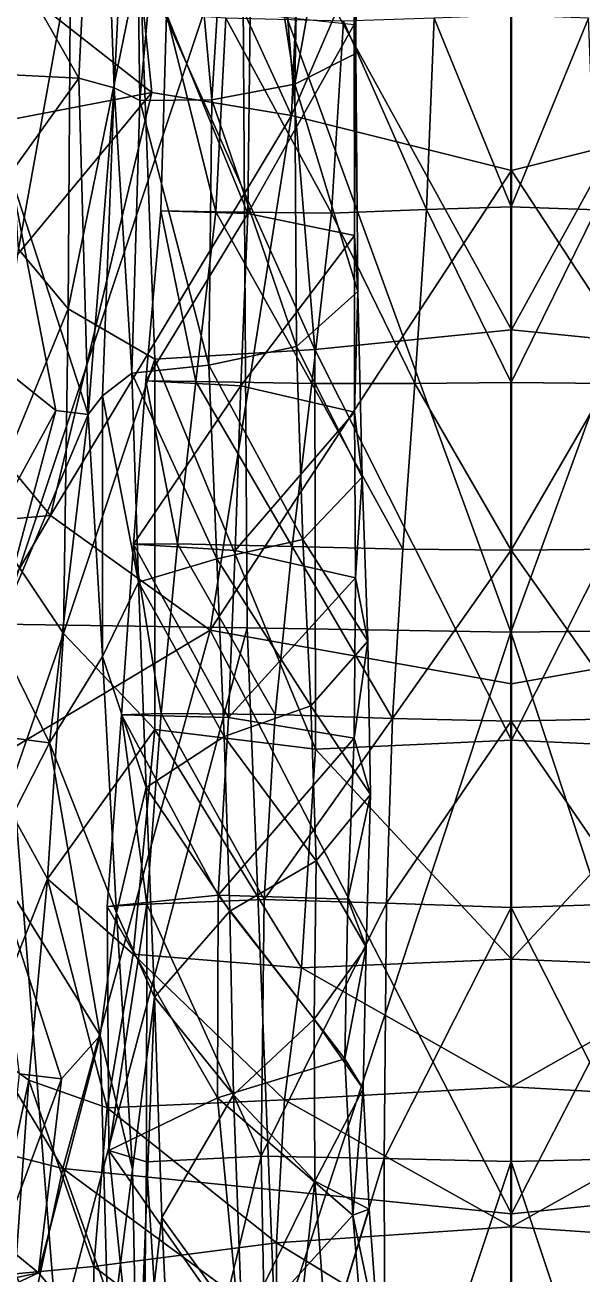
# Model space of a CAD drawing. Extents: x -76 to 76, y -20 to 79.
# Drawn here: x -0.437 to 0.065, y -16.756 to -15.632 of the extents above; entities that cross this region are included whole.
import ezdxf

# ---------------------------------------------------------------- set-up
doc = ezdxf.new("R2010")
doc.units = 0

msp = doc.modelspace()

# ---------------------------------------------------------------- linework, layer by layer
for points in [[(-0.1968, -15.7133, 27.7739), (-0.1775, -15.2538, 27.8913), (-0.3559, -15.3668, 27.8033)], [(0.0011, -15.255, 27.9533), (-0.1775, -15.2538, 27.8913), (-0.1968, -15.7133, 27.7739)], [(0.0011, -15.7627, 27.8008), (0.0011, -15.255, 27.9533), (-0.1968, -15.7133, 27.7739)], [(0.1989, -15.7133, 27.7739), (0.1797, -15.2538, 27.8913), (0.0011, -15.255, 27.9533)], [(0.0011, -15.7627, 27.8008), (0.1989, -15.7133, 27.7739), (0.0011, -15.255, 27.9533)], [(-0.4518, -15.5681, 25.7952), (-0.3885, -15.6797, 25.7926), (-0.3704, -15.3119, 25.7321)], [(-0.3704, -15.3119, 25.7321), (-0.3885, -15.6797, 25.7926), (-0.3567, -15.6884, 25.6629)], [(-0.3387, -15.3291, 25.6219), (-0.3704, -15.3119, 25.7321), (-0.3567, -15.6884, 25.6629)], [(-0.3387, -15.3291, 25.6219), (-0.3567, -15.6884, 25.6629), (-0.3334, -15.6999, 25.5526)], [(-0.3011, -15.3428, 25.4963), (-0.3387, -15.3291, 25.6219), (-0.3334, -15.6999, 25.5526)], [(-0.3011, -15.3428, 25.4963), (-0.3334, -15.6999, 25.5526), (-0.2688, -15.6991, 25.4878)], [(-0.2464, -15.3448, 25.416), (-0.3011, -15.3428, 25.4963), (-0.2688, -15.6991, 25.4878)], [(-0.2464, -15.3448, 25.416), (-0.2688, -15.6991, 25.4878), (-0.1938, -15.6852, 25.4817)], [(-0.1876, -15.3489, 25.4029), (-0.2464, -15.3448, 25.416), (-0.1938, -15.6852, 25.4817)], [(-0.1374, -15.3686, 25.4785), (-0.1876, -15.3489, 25.4029), (-0.1938, -15.6852, 25.4817)], [(-0.3227, -15.6925, 27.7003), (-0.3559, -15.3668, 27.8033), (-0.5164, -15.541, 27.7118)], [(-0.3227, -15.6925, 27.7003), (-0.1968, -15.7133, 27.7739), (-0.3559, -15.3668, 27.8033)], [(-0.1389, -15.6576, 25.5473), (-0.1374, -15.3686, 25.4785), (-0.1938, -15.6852, 25.4817)], [(-0.1374, -15.3686, 25.4785), (-0.1389, -15.6576, 25.5473), (-0.1407, -15.3899, 25.6113)], [(-0.2085, -15.5249, 26.7486), (0.001, -15.3773, 26.85), (0.0011, -15.9061, 26.748)], [(0.0011, -15.9061, 26.748), (0.001, -15.3773, 26.85), (0.2106, -15.5249, 26.7486)], [(-0.4587, -16.1709, 24.8196), (-0.516, -15.3927, 24.7628), (-0.241, -15.5154, 24.6576)], [(-0.1389, -15.6576, 25.5473), (-0.1404, -15.6314, 25.6603), (-0.1407, -15.3899, 25.6113)], [(-0.2367, -16.1743, 24.7175), (-0.4587, -16.1709, 24.8196), (-0.241, -15.5154, 24.6576)], [(-0.2367, -16.1743, 24.7175), (-0.241, -15.5154, 24.6576), (0.0007, -16.1783, 24.6608)], [(-0.241, -15.5154, 24.6576), (0.0007, -15.5159, 24.6113), (0.0007, -16.1783, 24.6608)], [(0.2381, -16.1756, 24.7183), (0.0007, -16.1783, 24.6608), (0.2424, -15.5151, 24.6559)], [(0.0007, -16.1783, 24.6608), (0.0007, -15.5159, 24.6113), (0.2424, -15.5151, 24.6559)], [(-0.2085, -15.5249, 26.7486), (-0.176, -15.9238, 26.705), (-0.3336, -15.5723, 26.6078)], [(-0.176, -15.9238, 26.705), (-0.2085, -15.5249, 26.7486), (0.0011, -15.9061, 26.748)], [(0.1782, -15.9238, 26.705), (0.0011, -15.9061, 26.748), (0.2106, -15.5249, 26.7486)], [(-0.5481, -15.7359, 27.6225), (-0.3227, -15.6925, 27.7003), (-0.5164, -15.541, 27.7118)], [(-0.599, -15.6693, 25.7839), (-0.3885, -15.6797, 25.7926), (-0.4518, -15.5681, 25.7952)], [(-0.4426, -15.8335, 26.1668), (-0.4598, -15.5668, 26.1327), (-0.3958, -15.5744, 26.3853)], [(-0.3979, -15.8873, 26.3578), (-0.4426, -15.8335, 26.1668), (-0.3958, -15.5744, 26.3853)], [(-0.3979, -15.8873, 26.3578), (-0.3958, -15.5744, 26.3853), (-0.3336, -15.5723, 26.6078)], [(-0.3201, -15.9326, 26.5754), (-0.3979, -15.8873, 26.3578), (-0.3336, -15.5723, 26.6078)], [(-0.176, -15.9238, 26.705), (-0.3201, -15.9326, 26.5754), (-0.3336, -15.5723, 26.6078)], [(-0.2362, -15.8014, 25.8016), (-0.3146, -15.7992, 25.9219), (-0.3096, -15.622, 25.9208)], [(-0.3146, -15.7992, 25.9219), (-0.2651, -15.8001, 25.9874), (-0.3096, -15.622, 25.9208)], [(-0.2341, -15.6215, 25.7951), (-0.2362, -15.8014, 25.8016), (-0.3096, -15.622, 25.9208)], [(-0.2651, -15.8001, 25.9874), (-0.2561, -15.6256, 25.992), (-0.3096, -15.622, 25.9208)], [(-0.2362, -15.8014, 25.8016), (-0.2341, -15.6215, 25.7951), (-0.1404, -15.6314, 25.6603)], [(-0.2651, -15.8001, 25.9874), (-0.1609, -15.8011, 26.0026), (-0.2561, -15.6256, 25.992)], [(-0.1609, -15.8011, 26.0026), (-0.1502, -15.6285, 26.0118), (-0.2561, -15.6256, 25.992)], [(-0.1403, -15.8212, 25.6697), (-0.2362, -15.8014, 25.8016), (-0.1404, -15.6314, 25.6603)], [(-0.1609, -15.8011, 26.0026), (-0.0753, -15.798, 25.9656), (-0.1502, -15.6285, 26.0118)], [(-0.0753, -15.798, 25.9656), (-0.0685, -15.6258, 25.9756), (-0.1502, -15.6285, 26.0118)], [(-0.1403, -15.8212, 25.6697), (-0.1404, -15.6314, 25.6603), (-0.1389, -15.6576, 25.5473)], [(-0.0753, -15.798, 25.9656), (0.001, -15.7955, 25.9339), (-0.0685, -15.6258, 25.9756)], [(0.001, -15.7955, 25.9339), (0.001, -15.623, 25.9433), (-0.0685, -15.6258, 25.9756)], [(0.0706, -15.6258, 25.9759), (0.001, -15.623, 25.9433), (0.001, -15.7955, 25.9339)], [(0.0774, -15.7981, 25.9659), (0.0706, -15.6258, 25.9759), (0.001, -15.7955, 25.9339)], [(-0.1372, -15.8717, 25.5607), (-0.1389, -15.6576, 25.5473), (-0.1938, -15.6852, 25.4817)], [(-0.1372, -15.8717, 25.5607), (-0.1403, -15.8212, 25.6697), (-0.1389, -15.6576, 25.5473)], [(-0.4502, -15.7657, 25.7916), (-0.3885, -15.6797, 25.7926), (-0.599, -15.6693, 25.7839)], [(-0.3799, -15.9823, 25.7345), (-0.3885, -15.6797, 25.7926), (-0.4502, -15.7657, 25.7916)], [(-0.3567, -15.6884, 25.6629), (-0.3885, -15.6797, 25.7926), (-0.3799, -15.9823, 25.7345)], [(-0.367, -15.9656, 25.6508), (-0.3567, -15.6884, 25.6629), (-0.3799, -15.9823, 25.7345)], [(-0.367, -15.9656, 25.6508), (-0.3407, -15.9452, 25.556), (-0.3567, -15.6884, 25.6629)], [(-0.3407, -15.9452, 25.556), (-0.3334, -15.6999, 25.5526), (-0.3567, -15.6884, 25.6629)], [(-0.1924, -15.9211, 25.4968), (-0.1938, -15.6852, 25.4817), (-0.2688, -15.6991, 25.4878)], [(-0.1924, -15.9211, 25.4968), (-0.1372, -15.8717, 25.5607), (-0.1938, -15.6852, 25.4817)], [(-0.3227, -15.6925, 27.7003), (-0.5481, -15.7359, 27.6225), (-0.5267, -15.9384, 27.5619)], [(-0.4138, -16.0731, 27.5534), (-0.3227, -15.6925, 27.7003), (-0.5267, -15.9384, 27.5619)], [(-0.3227, -15.6925, 27.7003), (-0.4138, -16.0731, 27.5534), (-0.1968, -15.7133, 27.7739)], [(-0.3407, -15.9452, 25.556), (-0.2713, -15.938, 25.4999), (-0.3334, -15.6999, 25.5526)], [(-0.2713, -15.938, 25.4999), (-0.2688, -15.6991, 25.4878), (-0.3334, -15.6999, 25.5526)], [(-0.2713, -15.938, 25.4999), (-0.1924, -15.9211, 25.4968), (-0.2688, -15.6991, 25.4878)], [(-0.4138, -16.0731, 27.5534), (-0.2703, -16.1765, 27.5872), (-0.1968, -15.7133, 27.7739)], [(0.0011, -15.7627, 27.8008), (-0.1968, -15.7133, 27.7739), (-0.2703, -16.1765, 27.5872)], [(0.1989, -15.7133, 27.7739), (0.0011, -15.7627, 27.8008), (0.2725, -16.1765, 27.5872)], [(-0.409, -15.9786, 25.7571), (-0.3799, -15.9823, 25.7345), (-0.4502, -15.7657, 25.7916)], [(-0.409, -15.9786, 25.7571), (-0.4502, -15.7657, 25.7916), (-0.4453, -15.9495, 25.732)], [(0.0011, -16.2248, 27.6582), (0.0011, -15.7627, 27.8008), (-0.2703, -16.1765, 27.5872)], [(0.0011, -15.7627, 27.8008), (0.0011, -16.2248, 27.6582), (0.2725, -16.1765, 27.5872)], [(-0.3146, -15.7992, 25.9219), (-0.2362, -15.8014, 25.8016), (-0.328, -15.952, 25.9193)], [(-0.3146, -15.7992, 25.9219), (-0.328, -15.952, 25.9193), (-0.283, -15.9525, 25.9828)], [(-0.2362, -15.8014, 25.8016), (-0.2427, -15.9566, 25.8005), (-0.328, -15.952, 25.9193)], [(-0.2651, -15.8001, 25.9874), (-0.3146, -15.7992, 25.9219), (-0.283, -15.9525, 25.9828)], [(-0.2651, -15.8001, 25.9874), (-0.283, -15.9525, 25.9828), (-0.1787, -15.9545, 25.9938)], [(-0.1609, -15.8011, 26.0026), (-0.2651, -15.8001, 25.9874), (-0.1787, -15.9545, 25.9938)], [(-0.2362, -15.8014, 25.8016), (-0.1403, -15.8212, 25.6697), (-0.2427, -15.9566, 25.8005)], [(-0.1609, -15.8011, 26.0026), (-0.1787, -15.9545, 25.9938), (-0.0859, -15.9543, 25.9548)], [(-0.0753, -15.798, 25.9656), (-0.1609, -15.8011, 26.0026), (-0.0859, -15.9543, 25.9548)], [(-0.0753, -15.798, 25.9656), (-0.0859, -15.9543, 25.9548), (0.001, -15.9536, 25.9228)], [(0.001, -15.7955, 25.9339), (-0.0753, -15.798, 25.9656), (0.001, -15.9536, 25.9228)], [(0.0774, -15.7981, 25.9659), (0.001, -15.7955, 25.9339), (0.001, -15.9536, 25.9228)], [(0.088, -15.9543, 25.9549), (0.0774, -15.7981, 25.9659), (0.001, -15.9536, 25.9228)], [(-0.1403, -15.8212, 25.6697), (-0.1401, -15.9803, 25.6623), (-0.2427, -15.9566, 25.8005)], [(-0.1403, -15.8212, 25.6697), (-0.1372, -15.8717, 25.5607), (-0.1401, -15.9803, 25.6623)], [(-0.4426, -15.8335, 26.1668), (-0.3979, -15.8873, 26.3578), (-0.4743, -16.0722, 26.1344)], [(-0.1372, -15.8717, 25.5607), (-0.1924, -15.9211, 25.4968), (-0.1333, -16.0386, 25.5527)], [(-0.1372, -15.8717, 25.5607), (-0.1333, -16.0386, 25.5527), (-0.1401, -15.9803, 25.6623)], [(-0.3979, -15.8873, 26.3578), (-0.4023, -16.1795, 26.3407), (-0.4743, -16.0722, 26.1344)], [(-0.3979, -15.8873, 26.3578), (-0.3201, -15.9326, 26.5754), (-0.4023, -16.1795, 26.3407)], [(-0.176, -15.9238, 26.705), (0.0011, -15.9061, 26.748), (0.0011, -16.2753, 26.6972)], [(0.0011, -15.9061, 26.748), (0.1782, -15.9238, 26.705), (0.0011, -16.2753, 26.6972)], [(-0.176, -15.9238, 26.705), (-0.1752, -16.2836, 26.6582), (-0.3201, -15.9326, 26.5754)], [(-0.1924, -15.9211, 25.4968), (-0.2713, -15.938, 25.4999), (-0.1866, -16.0948, 25.4885)], [(-0.1924, -15.9211, 25.4968), (-0.1866, -16.0948, 25.4885), (-0.1333, -16.0386, 25.5527)], [(-0.1752, -16.2836, 26.6582), (-0.176, -15.9238, 26.705), (0.0011, -16.2753, 26.6972)], [(0.1782, -15.9238, 26.705), (0.1773, -16.2836, 26.6582), (0.0011, -16.2753, 26.6972)], [(-0.3201, -15.9326, 26.5754), (-0.3201, -16.2659, 26.5399), (-0.4023, -16.1795, 26.3407)], [(-0.1752, -16.2836, 26.6582), (-0.3201, -16.2659, 26.5399), (-0.3201, -15.9326, 26.5754)], [(-0.4138, -16.0731, 27.5534), (-0.5267, -15.9384, 27.5619), (-0.756, -16.1034, 27.4994)], [(-0.3407, -15.9452, 25.556), (-0.367, -15.9656, 25.6508), (-0.3348, -16.1331, 25.5377)], [(-0.2713, -15.938, 25.4999), (-0.3407, -15.9452, 25.556), (-0.2642, -16.1122, 25.4889)], [(-0.3407, -15.9452, 25.556), (-0.3348, -16.1331, 25.5377), (-0.2642, -16.1122, 25.4889)], [(-0.2713, -15.938, 25.4999), (-0.2642, -16.1122, 25.4889), (-0.1866, -16.0948, 25.4885)], [(-0.409, -15.9786, 25.7571), (-0.4453, -15.9495, 25.732), (-0.4889, -16.1252, 25.7057)], [(-0.3391, -16.099, 25.9193), (-0.328, -15.952, 25.9193), (-0.2427, -15.9566, 25.8005)], [(-0.3391, -16.099, 25.9193), (-0.2996, -16.0988, 25.9805), (-0.328, -15.952, 25.9193)], [(-0.2476, -16.1048, 25.7978), (-0.3391, -16.099, 25.9193), (-0.2427, -15.9566, 25.8005)], [(-0.2996, -16.0988, 25.9805), (-0.283, -15.9525, 25.9828), (-0.328, -15.952, 25.9193)], [(-0.2996, -16.0988, 25.9805), (-0.1964, -16.1012, 25.9875), (-0.283, -15.9525, 25.9828)], [(-0.1964, -16.1012, 25.9875), (-0.1787, -15.9545, 25.9938), (-0.283, -15.9525, 25.9828)], [(-0.2476, -16.1048, 25.7978), (-0.2427, -15.9566, 25.8005), (-0.1401, -15.9803, 25.6623)], [(-0.1964, -16.1012, 25.9875), (-0.0968, -16.1034, 25.9468), (-0.1787, -15.9545, 25.9938)], [(-0.0968, -16.1034, 25.9468), (-0.0859, -15.9543, 25.9548), (-0.1787, -15.9545, 25.9938)], [(-0.0968, -16.1034, 25.9468), (0.001, -16.1044, 25.9145), (-0.0859, -15.9543, 25.9548)], [(0.001, -16.1044, 25.9145), (0.001, -15.9536, 25.9228), (-0.0859, -15.9543, 25.9548)], [(0.088, -15.9543, 25.9549), (0.001, -15.9536, 25.9228), (0.001, -16.1044, 25.9145)], [(0.0989, -16.1034, 25.9468), (0.088, -15.9543, 25.9549), (0.001, -16.1044, 25.9145)], [(-0.367, -15.9656, 25.6508), (-0.3799, -15.9823, 25.7345), (-0.367, -16.2, 25.6183)], [(-0.367, -15.9656, 25.6508), (-0.367, -16.2, 25.6183), (-0.3348, -16.1331, 25.5377)], [(-0.4631, -16.1798, 25.723), (-0.409, -15.9786, 25.7571), (-0.4889, -16.1252, 25.7057)], [(-0.409, -15.9786, 25.7571), (-0.4631, -16.1798, 25.723), (-0.3799, -15.9823, 25.7345)], [(-0.1393, -16.1293, 25.6605), (-0.2476, -16.1048, 25.7978), (-0.1401, -15.9803, 25.6623)], [(-0.1393, -16.1293, 25.6605), (-0.1401, -15.9803, 25.6623), (-0.1333, -16.0386, 25.5527)], [(-0.4631, -16.1798, 25.723), (-0.4148, -16.2778, 25.7015), (-0.3799, -15.9823, 25.7345)], [(-0.3799, -15.9823, 25.7345), (-0.4148, -16.2778, 25.7015), (-0.367, -16.2, 25.6183)], [(-0.1283, -16.1864, 25.557), (-0.1333, -16.0386, 25.5527), (-0.1866, -16.0948, 25.4885)], [(-0.1283, -16.1864, 25.557), (-0.1393, -16.1293, 25.6605), (-0.1333, -16.0386, 25.5527)], [(-0.5835, -16.3633, 27.4117), (-0.4138, -16.0731, 27.5534), (-0.756, -16.1034, 27.4994)], [(-0.4138, -16.0731, 27.5534), (-0.5835, -16.3633, 27.4117), (-0.2703, -16.1765, 27.5872)], [(-0.4547, -16.331, 26.1396), (-0.4743, -16.0722, 26.1344), (-0.4023, -16.1795, 26.3407)], [(-0.2536, -16.2549, 25.7979), (-0.35, -16.2526, 25.9218), (-0.3391, -16.099, 25.9193)], [(-0.3391, -16.099, 25.9193), (-0.35, -16.2526, 25.9218), (-0.3144, -16.2514, 25.9798)], [(-0.2996, -16.0988, 25.9805), (-0.3391, -16.099, 25.9193), (-0.3144, -16.2514, 25.9798)], [(-0.2476, -16.1048, 25.7978), (-0.2536, -16.2549, 25.7979), (-0.3391, -16.099, 25.9193)], [(-0.2996, -16.0988, 25.9805), (-0.3144, -16.2514, 25.9798), (-0.2115, -16.2522, 25.9823)], [(-0.1964, -16.1012, 25.9875), (-0.2996, -16.0988, 25.9805), (-0.2115, -16.2522, 25.9823)], [(-0.1794, -16.2445, 25.4971), (-0.1866, -16.0948, 25.4885), (-0.2642, -16.1122, 25.4889)], [(-0.2476, -16.1048, 25.7978), (-0.1393, -16.1293, 25.6605), (-0.2536, -16.2549, 25.7979)], [(-0.1964, -16.1012, 25.9875), (-0.2115, -16.2522, 25.9823), (-0.1059, -16.2559, 25.9397)], [(-0.0968, -16.1034, 25.9468), (-0.1964, -16.1012, 25.9875), (-0.1059, -16.2559, 25.9397)], [(-0.1794, -16.2445, 25.4971), (-0.1283, -16.1864, 25.557), (-0.1866, -16.0948, 25.4885)], [(-0.0968, -16.1034, 25.9468), (-0.1059, -16.2559, 25.9397), (0.001, -16.1044, 25.9145)], [(-0.1059, -16.2559, 25.9397), (0.001, -16.2584, 25.9072), (0.001, -16.1044, 25.9145)], [(0.0989, -16.1034, 25.9468), (0.001, -16.1044, 25.9145), (0.108, -16.2559, 25.9397)], [(0.001, -16.1044, 25.9145), (0.001, -16.2584, 25.9072), (0.108, -16.2559, 25.9397)], [(-0.2577, -16.2722, 25.4916), (-0.2642, -16.1122, 25.4889), (-0.3348, -16.1331, 25.5377)], [(-0.2577, -16.2722, 25.4916), (-0.1794, -16.2445, 25.4971), (-0.2642, -16.1122, 25.4889)], [(-0.3278, -16.318, 25.5291), (-0.3348, -16.1331, 25.5377), (-0.367, -16.2, 25.6183)], [(-0.3278, -16.318, 25.5291), (-0.2577, -16.2722, 25.4916), (-0.3348, -16.1331, 25.5377)], [(-0.1393, -16.1293, 25.6605), (-0.1405, -16.2737, 25.6604), (-0.2536, -16.2549, 25.7979)], [(-0.1393, -16.1293, 25.6605), (-0.1283, -16.1864, 25.557), (-0.1405, -16.2737, 25.6604)], [(-0.4587, -16.1709, 24.8196), (-0.4076, -16.8153, 24.8853), (-0.5746, -16.8037, 24.9598)], [(-0.4587, -16.1709, 24.8196), (-0.2367, -16.1743, 24.7175), (-0.4076, -16.8153, 24.8853)], [(-0.5936, -16.2548, 25.7174), (-0.4148, -16.2778, 25.7015), (-0.4631, -16.1798, 25.723)], [(-0.5835, -16.3633, 27.4117), (-0.4027, -16.6609, 27.3114), (-0.2703, -16.1765, 27.5872)], [(-0.4165, -16.4001, 26.2958), (-0.4547, -16.331, 26.1396), (-0.4023, -16.1795, 26.3407)], [(-0.4165, -16.4001, 26.2958), (-0.4023, -16.1795, 26.3407), (-0.3201, -16.2659, 26.5399)], [(-0.2367, -16.1743, 24.7175), (-0.211, -16.821, 24.7765), (-0.4076, -16.8153, 24.8853)], [(-0.2703, -16.1765, 27.5872), (-0.4027, -16.6609, 27.3114), (0.0011, -16.7015, 27.4863)], [(0.0011, -16.2248, 27.6582), (-0.2703, -16.1765, 27.5872), (0.0011, -16.7015, 27.4863)], [(-0.2367, -16.1743, 24.7175), (0.0007, -16.1783, 24.6608), (-0.211, -16.821, 24.7765)], [(0.0007, -16.1783, 24.6608), (0.0007, -16.8222, 24.7119), (-0.211, -16.821, 24.7765)], [(0.2381, -16.1756, 24.7183), (0.2124, -16.8216, 24.7789), (0.0007, -16.1783, 24.6608)], [(0.2124, -16.8216, 24.7789), (0.0007, -16.8222, 24.7119), (0.0007, -16.1783, 24.6608)], [(0.0011, -16.2248, 27.6582), (0.0011, -16.7015, 27.4863), (0.2725, -16.1765, 27.5872)], [(0.0011, -16.7015, 27.4863), (0.4049, -16.6609, 27.3114), (0.2725, -16.1765, 27.5872)], [(-0.1283, -16.1864, 25.557), (-0.1794, -16.2445, 25.4971), (-0.1258, -16.3244, 25.5631)], [(-0.1283, -16.1864, 25.557), (-0.1258, -16.3244, 25.5631), (-0.1405, -16.2737, 25.6604)], [(-0.3544, -16.4308, 25.5983), (-0.367, -16.2, 25.6183), (-0.4148, -16.2778, 25.7015)], [(-0.3544, -16.4308, 25.5983), (-0.3278, -16.318, 25.5291), (-0.367, -16.2, 25.6183)], [(-0.3271, -16.423, 25.9802), (-0.3144, -16.2514, 25.9798), (-0.35, -16.2526, 25.9218)], [(-0.3271, -16.423, 25.9802), (-0.2216, -16.4188, 25.9765), (-0.3144, -16.2514, 25.9798)], [(-0.2216, -16.4188, 25.9765), (-0.2115, -16.2522, 25.9823), (-0.3144, -16.2514, 25.9798)], [(-0.1794, -16.2445, 25.4971), (-0.2577, -16.2722, 25.4916), (-0.1747, -16.3839, 25.5073)], [(-0.1794, -16.2445, 25.4971), (-0.1747, -16.3839, 25.5073), (-0.1258, -16.3244, 25.5631)], [(-0.4681, -16.3818, 25.7147), (-0.4148, -16.2778, 25.7015), (-0.5936, -16.2548, 25.7174)], [(-0.2631, -16.4148, 25.8), (-0.3628, -16.425, 25.9269), (-0.35, -16.2526, 25.9218)], [(-0.3628, -16.425, 25.9269), (-0.3271, -16.423, 25.9802), (-0.35, -16.2526, 25.9218)], [(-0.2536, -16.2549, 25.7979), (-0.2631, -16.4148, 25.8), (-0.35, -16.2526, 25.9218)], [(-0.2631, -16.4148, 25.8), (-0.2536, -16.2549, 25.7979), (-0.1405, -16.2737, 25.6604)], [(-0.1059, -16.2559, 25.9397), (-0.2115, -16.2522, 25.9823), (-0.2216, -16.4188, 25.9765)], [(-0.1114, -16.4222, 25.932), (-0.1059, -16.2559, 25.9397), (-0.2216, -16.4188, 25.9765)], [(-0.1059, -16.2559, 25.9397), (-0.1114, -16.4222, 25.932), (0.001, -16.2584, 25.9072)], [(-0.1114, -16.4222, 25.932), (0.001, -16.4259, 25.8996), (0.001, -16.2584, 25.9072)], [(0.1135, -16.4223, 25.932), (0.108, -16.2559, 25.9397), (0.001, -16.2584, 25.9072)], [(0.001, -16.4259, 25.8996), (0.1135, -16.4223, 25.932), (0.001, -16.2584, 25.9072)], [(-0.3396, -16.4679, 26.4765), (-0.4165, -16.4001, 26.2958), (-0.3201, -16.2659, 26.5399)], [(-0.1879, -16.4801, 26.6035), (-0.3396, -16.4679, 26.4765), (-0.3201, -16.2659, 26.5399)], [(-0.2577, -16.2722, 25.4916), (-0.3278, -16.318, 25.5291), (-0.2525, -16.4293, 25.4948)], [(-0.1752, -16.2836, 26.6582), (-0.1879, -16.4801, 26.6035), (-0.3201, -16.2659, 26.5399)], [(-0.1461, -16.4185, 25.6584), (-0.2631, -16.4148, 25.8), (-0.1405, -16.2737, 25.6604)], [(-0.2577, -16.2722, 25.4916), (-0.2525, -16.4293, 25.4948), (-0.1747, -16.3839, 25.5073)], [(-0.1461, -16.4185, 25.6584), (-0.1405, -16.2737, 25.6604), (-0.1258, -16.3244, 25.5631)], [(-0.3692, -16.5412, 25.6644), (-0.4148, -16.2778, 25.7015), (-0.4681, -16.3818, 25.7147)], [(-0.3692, -16.5412, 25.6644), (-0.3544, -16.4308, 25.5983), (-0.4148, -16.2778, 25.7015)], [(-0.1879, -16.4801, 26.6035), (-0.1752, -16.2836, 26.6582), (0.0011, -16.4723, 26.6536)], [(-0.1752, -16.2836, 26.6582), (0.0011, -16.2753, 26.6972), (0.0011, -16.4723, 26.6536)], [(0.0011, -16.4723, 26.6536), (0.0011, -16.2753, 26.6972), (0.1773, -16.2836, 26.6582)], [(0.19, -16.4801, 26.6035), (0.0011, -16.4723, 26.6536), (0.1773, -16.2836, 26.6582)], [(-0.3278, -16.318, 25.5291), (-0.3544, -16.4308, 25.5983), (-0.3204, -16.5065, 25.5214)], [(-0.3278, -16.318, 25.5291), (-0.3204, -16.5065, 25.5214), (-0.2525, -16.4293, 25.4948)], [(-0.1296, -16.4616, 25.5606), (-0.1258, -16.3244, 25.5631), (-0.1747, -16.3839, 25.5073)], [(-0.1296, -16.4616, 25.5606), (-0.1461, -16.4185, 25.6584), (-0.1258, -16.3244, 25.5631)], [(-0.4547, -16.331, 26.1396), (-0.4165, -16.4001, 26.2958), (-0.476, -16.5508, 26.0874)], [(-0.6087, -16.6083, 27.2591), (-0.4027, -16.6609, 27.3114), (-0.5835, -16.3633, 27.4117)], [(-0.4039, -16.5801, 25.6928), (-0.3692, -16.5412, 25.6644), (-0.4681, -16.3818, 25.7147)], [(-0.4039, -16.5801, 25.6928), (-0.4681, -16.3818, 25.7147), (-0.4421, -16.5757, 25.6746)], [(-0.1764, -16.5264, 25.5038), (-0.1747, -16.3839, 25.5073), (-0.2525, -16.4293, 25.4948)], [(-0.1764, -16.5264, 25.5038), (-0.1296, -16.4616, 25.5606), (-0.1747, -16.3839, 25.5073)], [(-0.4165, -16.4001, 26.2958), (-0.4335, -16.5813, 26.2496), (-0.476, -16.5508, 26.0874)], [(-0.4335, -16.5813, 26.2496), (-0.4165, -16.4001, 26.2958), (-0.363, -16.6061, 26.4165)], [(-0.4165, -16.4001, 26.2958), (-0.3396, -16.4679, 26.4765), (-0.363, -16.6061, 26.4165)], [(-0.2631, -16.4148, 25.8), (-0.2635, -16.5971, 25.7942), (-0.3628, -16.425, 25.9269)], [(-0.2216, -16.4188, 25.9765), (-0.3271, -16.423, 25.9802), (-0.2241, -16.6497, 25.9693)], [(-0.2635, -16.5971, 25.7942), (-0.2631, -16.4148, 25.8), (-0.1488, -16.562, 25.6491)], [(-0.2631, -16.4148, 25.8), (-0.1461, -16.4185, 25.6584), (-0.1488, -16.562, 25.6491)], [(-0.1114, -16.4222, 25.932), (-0.2216, -16.4188, 25.9765), (-0.2241, -16.6497, 25.9693)], [(-0.1461, -16.4185, 25.6584), (-0.1296, -16.4616, 25.5606), (-0.1488, -16.562, 25.6491)], [(-0.3544, -16.4308, 25.5983), (-0.3692, -16.5412, 25.6644), (-0.3402, -16.6618, 25.5835)], [(-0.3271, -16.423, 25.9802), (-0.3628, -16.425, 25.9269), (-0.3615, -16.6446, 25.924)], [(-0.2635, -16.5971, 25.7942), (-0.3615, -16.6446, 25.924), (-0.3628, -16.425, 25.9269)], [(-0.3276, -16.6547, 25.9754), (-0.3271, -16.423, 25.9802), (-0.3615, -16.6446, 25.924)], [(-0.3544, -16.4308, 25.5983), (-0.3402, -16.6618, 25.5835), (-0.3204, -16.5065, 25.5214)], [(-0.3271, -16.423, 25.9802), (-0.3276, -16.6547, 25.9754), (-0.2241, -16.6497, 25.9693)], [(-0.2492, -16.5946, 25.4851), (-0.2525, -16.4293, 25.4948), (-0.3204, -16.5065, 25.5214)], [(-0.2492, -16.5946, 25.4851), (-0.1764, -16.5264, 25.5038), (-0.2525, -16.4293, 25.4948)], [(-0.1134, -16.6518, 25.9268), (-0.1114, -16.4222, 25.932), (-0.2241, -16.6497, 25.9693)], [(-0.1114, -16.4222, 25.932), (-0.1134, -16.6518, 25.9268), (0.001, -16.4259, 25.8996)], [(-0.1134, -16.6518, 25.9268), (0.001, -16.6546, 25.8964), (0.001, -16.4259, 25.8996)], [(0.1135, -16.4223, 25.932), (0.001, -16.4259, 25.8996), (0.1154, -16.6518, 25.9268)], [(0.001, -16.4259, 25.8996), (0.001, -16.6546, 25.8964), (0.1154, -16.6518, 25.9268)], [(-0.1296, -16.4616, 25.5606), (-0.1764, -16.5264, 25.5038), (-0.1324, -16.589, 25.5515)], [(-0.1296, -16.4616, 25.5606), (-0.1324, -16.589, 25.5515), (-0.1488, -16.562, 25.6491)], [(-0.2033, -16.599, 26.5586), (-0.363, -16.6061, 26.4165), (-0.3396, -16.4679, 26.4765)], [(-0.1879, -16.4801, 26.6035), (-0.2033, -16.599, 26.5586), (-0.3396, -16.4679, 26.4765)], [(-0.1879, -16.4801, 26.6035), (0.0011, -16.4723, 26.6536), (0.0011, -16.5874, 26.6235)], [(0.0011, -16.4723, 26.6536), (0.19, -16.4801, 26.6035), (0.0011, -16.5874, 26.6235)], [(-0.2033, -16.599, 26.5586), (-0.1879, -16.4801, 26.6035), (0.0011, -16.5874, 26.6235)], [(0.19, -16.4801, 26.6035), (0.2055, -16.599, 26.5586), (0.0011, -16.5874, 26.6235)], [(-0.3402, -16.6618, 25.5835), (-0.3356, -16.8968, 25.567), (-0.3204, -16.5065, 25.5214)], [(-0.3356, -16.8968, 25.567), (-0.3136, -16.705, 25.5056), (-0.3204, -16.5065, 25.5214)], [(-0.3136, -16.705, 25.5056), (-0.2492, -16.5946, 25.4851), (-0.3204, -16.5065, 25.5214)], [(-0.1764, -16.5264, 25.5038), (-0.2492, -16.5946, 25.4851), (-0.1759, -16.6721, 25.4931)], [(-0.1764, -16.5264, 25.5038), (-0.1759, -16.6721, 25.4931), (-0.1324, -16.589, 25.5515)], [(-0.4039, -16.5801, 25.6928), (-0.4247, -16.7547, 25.672), (-0.3692, -16.5412, 25.6644)], [(-0.4247, -16.7547, 25.672), (-0.3614, -16.8292, 25.6554), (-0.3692, -16.5412, 25.6644)], [(-0.3692, -16.5412, 25.6644), (-0.3614, -16.8292, 25.6554), (-0.3402, -16.6618, 25.5835)], [(-0.4702, -16.7545, 26.1019), (-0.476, -16.5508, 26.0874), (-0.4335, -16.5813, 26.2496)], [(-0.2635, -16.5971, 25.7942), (-0.1488, -16.562, 25.6491), (-0.1418, -16.7028, 25.627)], [(-0.1418, -16.7028, 25.627), (-0.1488, -16.562, 25.6491), (-0.1324, -16.589, 25.5515)], [(-0.4039, -16.5801, 25.6928), (-0.4421, -16.5757, 25.6746), (-0.4582, -16.727, 25.6485)], [(-0.4458, -16.7555, 26.2287), (-0.4702, -16.7545, 26.1019), (-0.4335, -16.5813, 26.2496)], [(-0.4247, -16.7547, 25.672), (-0.4039, -16.5801, 25.6928), (-0.4582, -16.727, 25.6485)], [(-0.4458, -16.7555, 26.2287), (-0.4335, -16.5813, 26.2496), (-0.375, -16.7491, 26.3916)], [(-0.4335, -16.5813, 26.2496), (-0.363, -16.6061, 26.4165), (-0.375, -16.7491, 26.3916)], [(-0.2033, -16.599, 26.5586), (0.0011, -16.5874, 26.6235), (0.0011, -16.7132, 26.6148)], [(0.0011, -16.7132, 26.6148), (0.0011, -16.5874, 26.6235), (0.2055, -16.599, 26.5586)], [(-0.2033, -16.599, 26.5586), (-0.2105, -16.7277, 26.5424), (-0.363, -16.6061, 26.4165)], [(-0.2635, -16.5971, 25.7942), (-0.243, -16.8144, 25.7705), (-0.3615, -16.6446, 25.924)], [(-0.2492, -16.5946, 25.4851), (-0.3136, -16.705, 25.5056), (-0.2412, -16.8051, 25.4653)], [(-0.243, -16.8144, 25.7705), (-0.2635, -16.5971, 25.7942), (-0.1418, -16.7028, 25.627)], [(-0.2492, -16.5946, 25.4851), (-0.2412, -16.8051, 25.4653), (-0.1759, -16.6721, 25.4931)], [(-0.2105, -16.7277, 26.5424), (-0.2033, -16.599, 26.5586), (0.0011, -16.7132, 26.6148)], [(-0.1269, -16.6973, 25.5376), (-0.1324, -16.589, 25.5515), (-0.1759, -16.6721, 25.4931)], [(-0.1269, -16.6973, 25.5376), (-0.1418, -16.7028, 25.627), (-0.1324, -16.589, 25.5515)], [(0.2126, -16.7277, 26.5424), (0.0011, -16.7132, 26.6148), (0.2055, -16.599, 26.5586)], [(-0.6087, -16.6083, 27.2591), (-0.4566, -16.9103, 27.1108), (-0.4027, -16.6609, 27.3114)], [(-0.2105, -16.7277, 26.5424), (-0.375, -16.7491, 26.3916), (-0.363, -16.6061, 26.4165)], [(-0.243, -16.8144, 25.7705), (-0.3311, -16.9403, 25.903), (-0.3615, -16.6446, 25.924)], [(-0.3276, -16.6547, 25.9754), (-0.3615, -16.6446, 25.924), (-0.3311, -16.9403, 25.903)], [(-0.3066, -16.9886, 25.9594), (-0.3276, -16.6547, 25.9754), (-0.3311, -16.9403, 25.903)], [(-0.3276, -16.6547, 25.9754), (-0.3066, -16.9886, 25.9594), (-0.2241, -16.6497, 25.9693)], [(-0.3066, -16.9886, 25.9594), (-0.2176, -16.9948, 25.9606), (-0.2241, -16.6497, 25.9693)], [(-0.1134, -16.6518, 25.9268), (-0.2241, -16.6497, 25.9693), (-0.2176, -16.9948, 25.9606)], [(-0.1125, -16.9946, 25.9279), (-0.1134, -16.6518, 25.9268), (-0.2176, -16.9948, 25.9606)], [(-0.1134, -16.6518, 25.9268), (-0.1125, -16.9946, 25.9279), (0.001, -16.6546, 25.8964)], [(-0.1125, -16.9946, 25.9279), (0.0008, -16.9928, 25.903), (0.001, -16.6546, 25.8964)], [(0.0008, -16.9928, 25.903), (0.1142, -16.9946, 25.9279), (0.001, -16.6546, 25.8964)], [(0.1142, -16.9946, 25.9279), (0.1154, -16.6518, 25.9268), (0.001, -16.6546, 25.8964)], [(-0.4566, -16.9103, 27.1108), (-0.2848, -16.9915, 27.1644), (-0.4027, -16.6609, 27.3114)], [(0.0011, -16.9579, 27.3637), (0.0011, -16.7015, 27.4863), (-0.4027, -16.6609, 27.3114)], [(-0.2848, -16.9915, 27.1644), (0.0011, -16.9579, 27.3637), (-0.4027, -16.6609, 27.3114)], [(-0.3356, -16.8968, 25.567), (-0.3402, -16.6618, 25.5835), (-0.3614, -16.8292, 25.6554)], [(0.0011, -16.9579, 27.3637), (0.287, -16.9914, 27.1644), (0.4049, -16.6609, 27.3114)], [(0.0011, -16.7015, 27.4863), (0.0011, -16.9579, 27.3637), (0.4049, -16.6609, 27.3114)], [(-0.2412, -16.8051, 25.4653), (-0.2219, -17.0977, 25.4383), (-0.1759, -16.6721, 25.4931)], [(-0.2219, -17.0977, 25.4383), (-0.1648, -16.821, 25.4818), (-0.1759, -16.6721, 25.4931)], [(-0.1648, -16.821, 25.4818), (-0.1269, -16.6973, 25.5376), (-0.1759, -16.6721, 25.4931)], [(-0.1269, -16.6973, 25.5376), (-0.1648, -16.821, 25.4818), (-0.1187, -16.8119, 25.5197)], [(-0.1269, -16.6973, 25.5376), (-0.1187, -16.8119, 25.5197), (-0.1418, -16.7028, 25.627)], [(-0.3136, -16.705, 25.5056), (-0.3356, -16.8968, 25.567), (-0.3011, -16.9767, 25.4784)], [(-0.3136, -16.705, 25.5056), (-0.3011, -16.9767, 25.4784), (-0.2412, -16.8051, 25.4653)], [(-0.243, -16.8144, 25.7705), (-0.1418, -16.7028, 25.627), (-0.1286, -16.864, 25.6013)], [(-0.1187, -16.8119, 25.5197), (-0.1286, -16.864, 25.6013), (-0.1418, -16.7028, 25.627)], [(-0.2105, -16.7277, 26.5424), (0.0011, -16.7132, 26.6148), (0.0011, -16.8569, 26.6133)], [(0.0011, -16.7132, 26.6148), (0.2126, -16.7277, 26.5424), (0.0011, -16.8569, 26.6133)], [(-0.5467, -16.7807, 25.6683), (-0.4247, -16.7547, 25.672), (-0.4582, -16.727, 25.6485)], [(-0.2105, -16.7277, 26.5424), (-0.2097, -16.8745, 26.5379), (-0.375, -16.7491, 26.3916)], [(-0.2097, -16.8745, 26.5379), (-0.2105, -16.7277, 26.5424), (0.0011, -16.8569, 26.6133)], [(0.2126, -16.7277, 26.5424), (0.2118, -16.8745, 26.5379), (0.0011, -16.8569, 26.6133)], [(-0.5467, -16.7807, 25.6683), (-0.5377, -16.8075, 25.6692), (-0.4247, -16.7547, 25.672)], [(-0.5377, -16.8075, 25.6692), (-0.3614, -16.8292, 25.6554), (-0.4247, -16.7547, 25.672)], [(-0.4468, -16.9324, 26.221), (-0.4458, -16.7555, 26.2287), (-0.3743, -16.9066, 26.3833)], [(-0.4458, -16.7555, 26.2287), (-0.375, -16.7491, 26.3916), (-0.3743, -16.9066, 26.3833)], [(-0.2097, -16.8745, 26.5379), (-0.3743, -16.9066, 26.3833), (-0.375, -16.7491, 26.3916)]]:
    msp.add_3dface(points)

doc.saveas('drawing.dxf')
